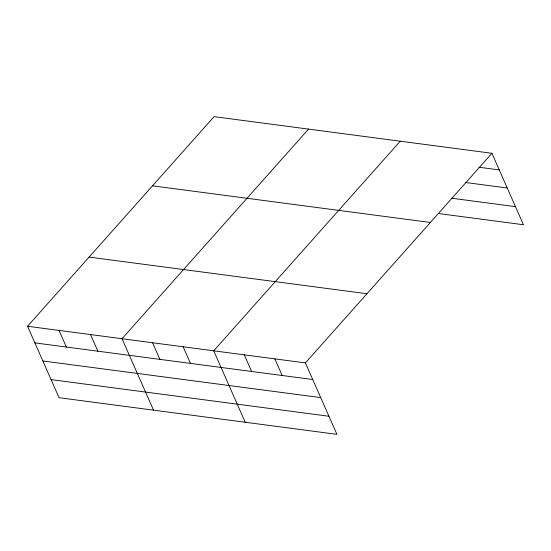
<?xml version="1.0" encoding="UTF-8"?>
<svg xmlns="http://www.w3.org/2000/svg" width="551" height="551" viewBox="0 0 551 551"><rect width="100%" height="100%" fill="white"/><g stroke="black" fill="none" stroke-linecap="round" stroke-linejoin="round"><path stroke-width="0.83" d="M27.55 326.261L305.412 362.909L336.923 434.353L59.06 397.705L27.55 326.261L214.077 116.647L491.94 153.295L523.45 224.739L438.548 213.54M308.553 129.113L122.026 338.72L153.529 410.164M400.246 141.201L213.719 350.815L245.223 422.259M305.412 362.909L491.94 153.295M478.895 167.222L499.268 169.915M465.65 182.519L507.251 188.001M451.792 198.243L515.467 206.646M152.524 185.825L430.386 222.473M89.104 257.09L366.966 293.738M34.878 342.88L312.741 379.529M42.854 360.967L320.716 397.615M51.078 379.611L328.94 416.26M274.846 358.88L282.174 375.493M244.279 354.851L251.607 371.464M183.152 346.786L190.481 363.398M152.586 342.756L159.914 359.369M90.529 334.567L97.858 351.187M59.04 330.414L66.368 347.034"/></g></svg>
